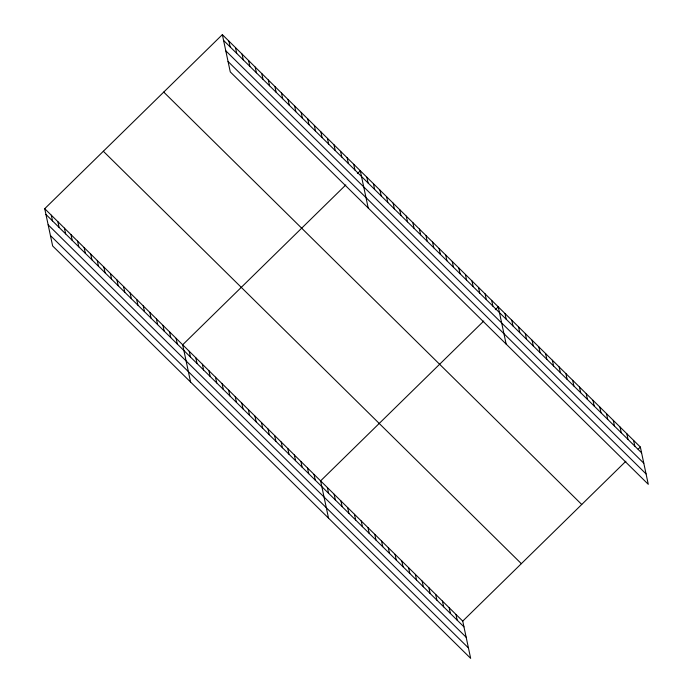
<?xml version="1.0" encoding="UTF-8"?>
<svg xmlns="http://www.w3.org/2000/svg" width="693" height="693" viewBox="0 0 693 693"><rect width="100%" height="100%" fill="white"/><g stroke="black" fill="none" stroke-linecap="round" stroke-linejoin="round"><path stroke-width="1.04" d="M44.724 208.697L462.733 621.101L470.651 658.35L52.642 245.946L44.724 208.697L222.349 34.65L640.358 447.054L648.276 484.303L230.267 71.899L222.349 34.65M345.816 184.927L182.666 344.793L190.584 382.034M357.397 173.579L360.291 170.747L368.208 207.995M483.757 321.024L320.608 480.881L328.525 518.13M495.339 309.676L498.232 306.834L506.15 344.083M462.733 621.101L625.883 461.235M638.184 449.185L640.358 447.054M223.57 40.411L641.579 452.815M225.779 50.797L643.788 463.21M228.058 61.504L646.067 473.917M163.73 92.082L581.739 504.495M103.344 151.265L521.353 563.669M45.955 214.458L463.955 626.862M48.163 224.844L466.164 637.257M50.433 235.551L468.442 647.955M633.593 440.376L634.814 446.136M626.818 433.705L628.049 439.466M620.053 427.027L621.274 432.787M613.288 420.348L614.509 426.108M606.514 413.669L607.744 419.43M599.748 406.99L600.978 412.751M592.983 400.32L594.204 406.081M586.217 393.641L587.439 399.402M579.443 386.963L580.673 392.723M572.678 380.284L573.899 386.044M565.912 373.605L567.134 379.366M559.147 366.935L560.368 372.695M552.373 360.256L553.603 366.017M545.608 353.577L546.829 359.338M538.842 346.898L540.064 352.659M532.077 340.22L533.298 345.98M525.303 333.55L526.533 339.31M518.537 326.871L519.759 332.631M511.772 320.192L512.993 325.953M504.998 313.513L506.228 319.274M491.666 300.355L492.888 306.115M485.1 293.875L486.321 299.636M478.525 287.396L479.755 293.156M471.959 280.916L473.18 286.677M465.393 274.437L466.614 280.197M458.818 267.957L460.048 273.718M452.252 261.478L453.473 267.229M445.686 254.989L446.907 260.75M439.119 248.51L440.341 254.27M432.545 242.03L433.775 247.791M425.978 235.551L427.2 241.311M419.412 229.071L420.634 234.832M412.837 222.592L414.067 228.352M406.271 216.112L407.493 221.873M399.705 209.632L400.926 215.384M393.139 203.144L394.36 208.905M386.564 196.665L387.794 202.425M379.998 190.185L381.219 195.946M373.432 183.706L374.653 189.466M366.857 177.226L368.087 182.987M455.968 614.422L457.189 620.183M449.194 607.752L450.424 613.513M353.725 164.267L354.946 170.028M442.429 601.074L443.659 606.834M347.158 157.779L348.38 163.539M435.663 594.395L436.885 600.155M340.584 151.299L341.814 157.06M428.898 587.716L430.119 593.477M334.017 144.82L335.239 150.58M422.124 581.037L423.354 586.798M327.451 138.34L328.673 144.101M415.358 574.367L416.58 580.128M320.876 131.861L322.106 137.621M408.593 567.688L409.814 573.449M314.31 125.381L315.532 131.142M401.827 561.009L403.049 566.77M307.744 118.901L308.965 124.662M301.178 112.422L302.399 118.174M395.053 554.331L396.283 560.091M294.603 105.934L295.833 111.694M388.288 547.652L389.509 553.412M288.037 99.454L289.258 105.215M381.522 540.982L382.744 546.742M281.471 92.975L282.692 98.735M374.757 534.303L375.978 540.064M274.896 86.495L276.126 92.256M367.983 527.624L369.213 533.385M268.33 80.016L269.551 85.776M361.218 520.945L362.439 526.706M261.763 73.536L262.985 79.297M354.452 514.267L355.674 520.027M255.189 67.056L256.419 72.817M347.678 507.597L348.908 513.357M248.622 60.577L249.852 66.329M340.913 500.918L342.143 506.678M242.056 54.089L243.278 59.849M334.147 494.239L335.369 500M235.49 47.609L236.711 53.37M327.382 487.56L328.603 493.321M228.915 41.13L230.145 46.89M314.042 474.402L315.263 480.162M307.475 467.922L308.697 473.683M300.909 461.443L302.131 467.203M294.334 454.963L295.564 460.724M287.768 448.484L288.99 454.244M281.202 442.004L282.423 447.765M274.627 435.516L275.857 441.276M268.061 429.036L269.282 434.797M261.495 422.557L262.716 428.317M254.92 416.077L256.15 421.838M248.354 409.598L249.584 415.358M241.788 403.118L243.009 408.879M235.222 396.639L236.443 402.399M228.647 390.159L229.877 395.911M222.081 383.671L223.302 389.431M215.514 377.191L216.736 382.952M208.939 370.712L210.17 376.472M202.373 364.232L203.603 369.993M195.807 357.753L197.029 363.513M189.241 351.273L190.462 357.034M176.1 338.314L177.321 344.066M169.534 331.826L170.755 337.586M162.959 325.346L164.189 331.107M156.393 318.867L157.614 324.627M149.827 312.387L151.048 318.148M143.26 305.908L144.482 311.668M136.686 299.428L137.916 305.189M130.119 292.948L131.341 298.709M123.553 286.46L124.775 292.221M116.978 279.981L118.208 285.741M110.412 273.501L111.634 279.262M103.846 267.022L105.067 272.782M97.28 260.542L98.501 266.303M90.705 254.062L91.935 259.823M84.139 247.583L85.36 253.343M77.573 241.103L78.794 246.855M70.998 234.615L72.228 240.376M64.432 228.136L65.653 233.896M57.865 221.656L59.087 227.417M51.299 215.177L52.521 220.937"/></g></svg>
